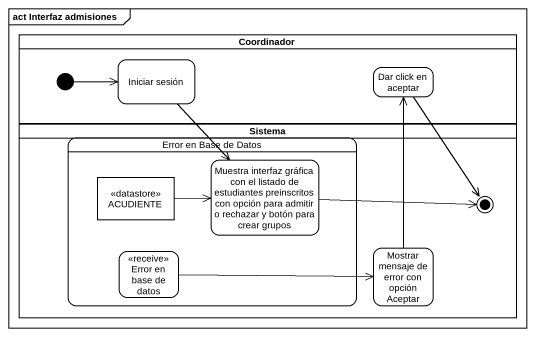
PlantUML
@startuml
mainframe act Interfaz admisiones
hide empty description
state Coordinador <<partition>> {
  state "Iniciar sesión" as Iniciar_sesión
  state "Dar click en aceptar" as Dar_click_en_aceptar
  [*] -right-> Iniciar_sesión
}
state Sistema <<partition>> {
  state "Error en Base de Datos" as Error_en_Base_de_Datos {
    state "Muestra interfaz gráfica con el listado de estudiantes preinscritos con opción para admitir o rechazar y botón para crear grupos" as Muestra_interfaz_gráfica
    state ACUDIENTE <<datastore>>
    state "Error en base de datos" as Error_en_base_de_datos <<receive>>
  }
  state final1 <<end>>
  state "Mostrar mensaje de error con opción Aceptar" as Mostrar_mensaje_de_error
}
Iniciar_sesión --> Muestra_interfaz_gráfica
Dar_click_en_aceptar --> final1
Muestra_interfaz_gráfica -right-> final1
ACUDIENTE -right-> Muestra_interfaz_gráfica
Error_en_base_de_datos -right-> Mostrar_mensaje_de_error
Mostrar_mensaje_de_error -up-> Dar_click_en_aceptar
@enduml
